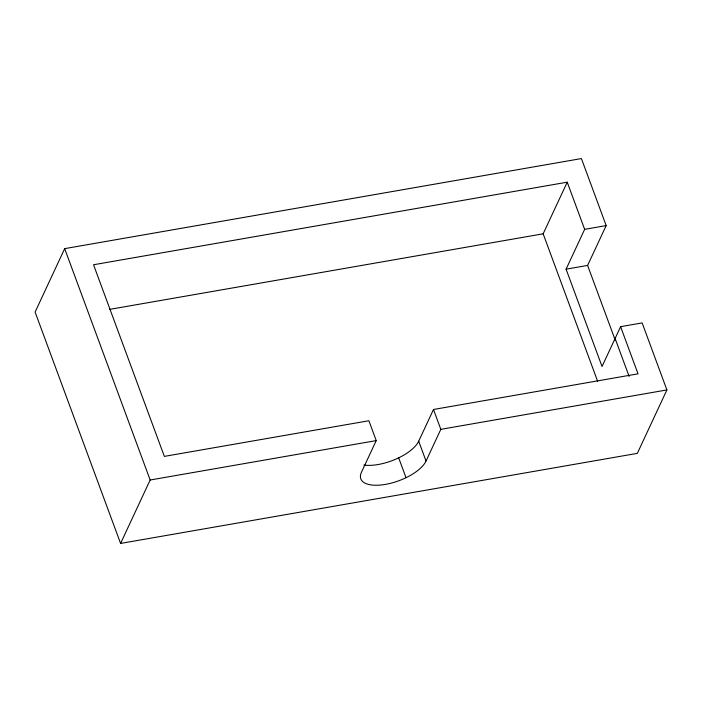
<?xml version="1.0" encoding="UTF-8"?>
<svg xmlns="http://www.w3.org/2000/svg" width="702" height="702" viewBox="0 0 702 702"><rect width="100%" height="100%" fill="white"/><g stroke="black" fill="none" stroke-linecap="round" stroke-linejoin="round"><path stroke-width="1.05" d="M615.242 340.198L587.609 265.426L606.177 225.596L581.414 158.573L64.672 248.64L35.1 312.065L120.586 543.427L637.328 453.36L666.9 389.935L642.137 322.911L620.603 326.667L602.035 366.488L566.084 269.173L584.652 229.352L567.225 182.187L93.541 264.751L164.347 456.388L368.892 420.744L376.228 440.602L361.442 472.306A35.1 14.961 -20.3 0 0 366.874 483.932L368.936 484.52A35.1 14.961 -20.3 0 0 404.826 478.273L407.853 476.79A35.1 14.961 -20.3 0 0 426.035 461.047L440.821 429.343L433.485 409.485L638.03 373.833L620.603 326.667M120.586 543.427L150.158 480.001L64.672 248.64M363.899 465.084A35.1 14.961 -20.3 0 0 397.481 458.406L400.517 456.932A35.1 14.961 -20.3 0 0 418.699 441.189L433.485 409.485M597.674 381.388L543.155 233.81L567.225 182.187M109.398 309.415L543.155 233.81M584.652 229.352L606.177 225.596M566.084 269.173L587.609 265.426M150.158 480.001L376.228 440.602M440.821 429.343L666.9 389.935M615.101 338.461L629.124 376.404M418.699 441.189L426.035 461.047M398.675 457.827L406.01 477.685"/></g></svg>
